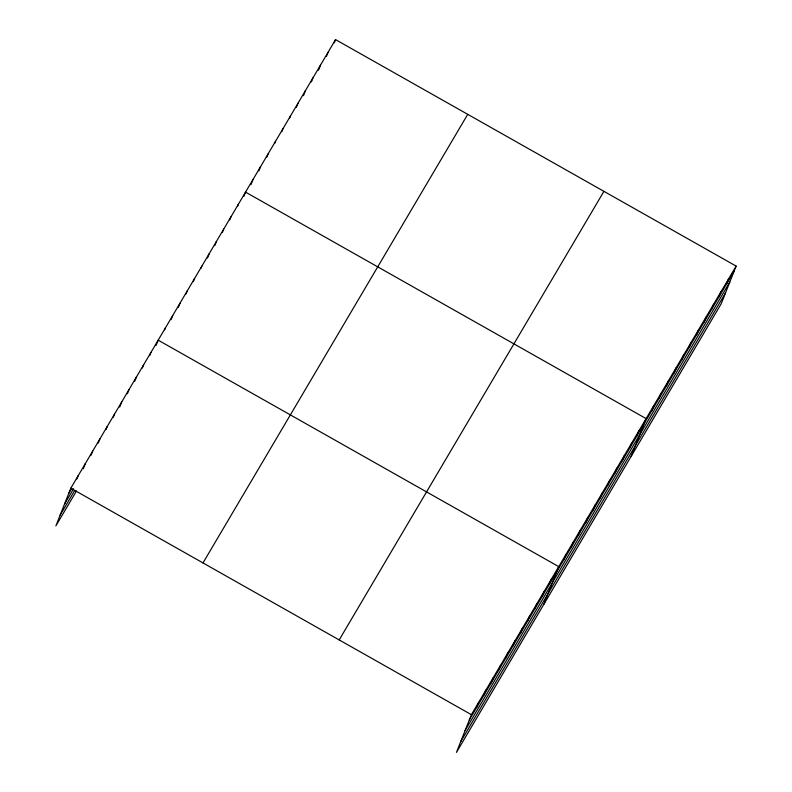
<?xml version="1.0" encoding="UTF-8"?>
<svg xmlns="http://www.w3.org/2000/svg" width="792" height="792" viewBox="0 0 792 792"><rect width="100%" height="100%" fill="white"/><g stroke="black" fill="none" stroke-linecap="round" stroke-linejoin="round"><path stroke-width="1.19" d="M736.124 266.092L471.388 714.681L456.449 752.4L721.185 303.811L736.124 266.092L335.551 39.6L70.815 488.189L55.876 525.908L76.507 490.951M76.854 478.982L78.091 475.853M83.299 468.735L85.368 463.518M91.001 455.36L92.654 451.183M98.277 443.025L99.931 438.837M105.97 429.64L107.217 426.502M113.256 417.305L114.494 414.167M119.701 407.058L121.77 401.831M127.403 393.673L129.056 389.496M134.68 381.338L136.333 377.16M142.372 367.963L143.609 364.825M149.648 355.628L150.896 352.49M156.103 345.381L158.172 340.154L558.746 566.646L543.817 604.365M164.627 329.908L165.459 327.819M171.082 319.661L172.735 315.483M178.358 307.326L180.012 303.148M186.051 293.941L187.298 290.812M193.337 281.606L194.575 278.477M201.029 268.231L201.861 266.132M207.484 257.984L209.137 253.796M214.761 245.649L216.414 241.461M222.453 232.264L223.7 229.126M229.739 219.929L230.977 216.79M237.432 206.544L238.253 204.455M243.886 196.297L245.54 192.119L646.114 418.612L631.174 456.331M250.975 184.635L253.044 179.408M258.885 170.884L260.538 166.696M266.805 157.123L268.043 153.985M274.715 143.372L275.547 141.283M281.803 131.71L283.041 128.571M289.714 117.949L290.545 115.86M296.386 107.326L298.049 103.148M303.475 95.664L305.544 90.436M311.395 81.913L313.048 77.725M318.483 70.24L320.552 65.023M326.393 56.489L328.046 52.312M334.313 42.738L335.551 39.6M476.596 707.573L478.665 702.346M483.872 695.237L485.942 690.01M491.159 682.902L493.228 677.675M498.435 670.567L500.504 665.339M505.712 658.231L507.781 653.004M512.998 645.886L515.067 640.669M520.275 633.551L522.344 628.333M527.561 621.215L529.63 615.988M534.838 608.88L536.907 603.653M542.114 596.544L544.183 591.317M549.401 584.209L551.47 578.982M563.963 559.538L566.033 554.311M571.24 547.203L573.309 541.976M578.516 534.867L580.586 529.64M585.803 522.532L587.872 517.305M593.079 510.197L595.148 504.969M600.366 497.861L602.425 492.634M607.642 485.516L609.711 480.298M614.919 473.18L616.988 467.963M622.205 460.845L624.274 455.628M629.482 448.51L631.551 443.282M636.758 436.174L638.827 430.947M651.549 411.127L653.608 405.9M659.043 398.416L661.112 393.198M666.547 385.714L668.616 380.487M674.051 373.002L676.111 367.775M681.546 360.291L683.615 355.063M689.05 347.579L691.119 342.352M696.554 334.868L698.623 329.64M704.048 322.156L706.117 316.939M711.553 309.454L713.622 304.227M719.057 296.743L721.126 291.515M726.551 284.031L728.62 278.804M68.746 493.416L71.775 488.268M64.499 504.138L73.597 488.713M60.123 515.186L74.686 490.505M203 562.934L467.735 114.345M339.194 639.936L603.93 191.347M469.319 719.908L734.055 271.319M465.072 730.63L729.808 282.041M460.697 741.678L725.432 293.089M70.815 488.189L471.388 714.681"/></g></svg>
